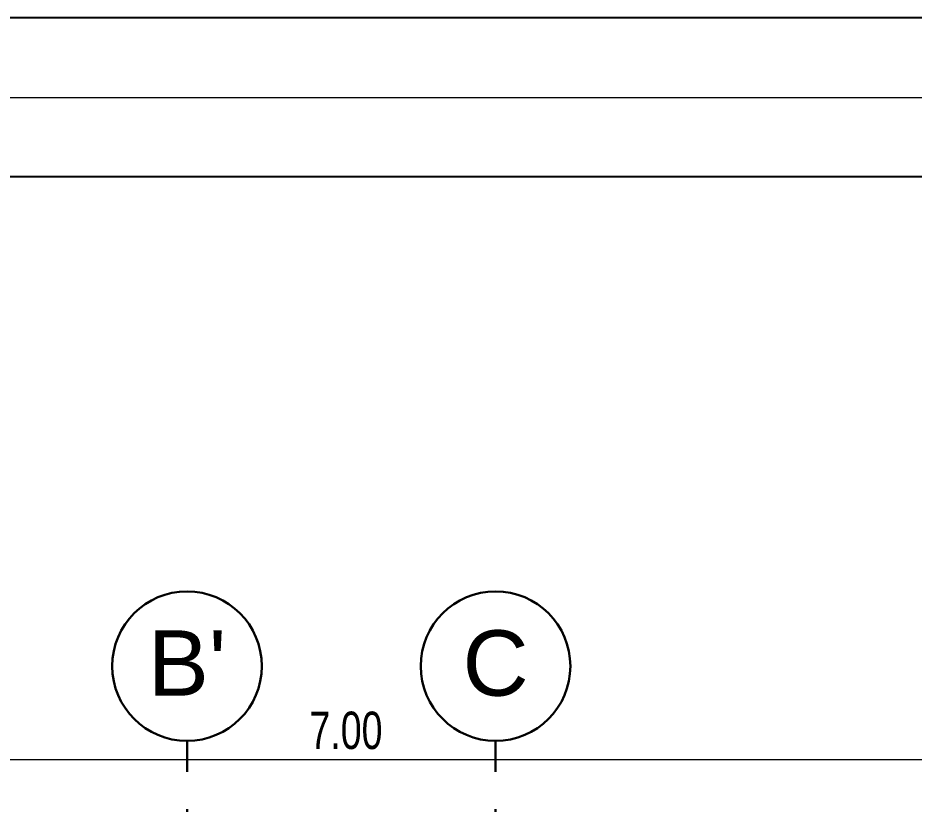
# Model space of a CAD drawing. Header units: millimetres. Extents: x 10610 to 10705, y -16613.7 to -16584.2.
# Drawn here: x 10617.538 to 10619.935, y -16586.313 to -16584.209 of the extents above; entities that cross this region are included whole.
import ezdxf
from ezdxf.enums import TextEntityAlignment as Align

# ---------------------------------------------------------------- set-up
doc = ezdxf.new("R2010")
doc.units = ezdxf.units.MM
doc.linetypes.add('Punto & Rayas', pattern=[0.335139, 0.15875, -0.088194, 0, -0.088194])
doc.layers.add('Nuevo_Estructura - Forjados', color=7, linetype='Continuous')
doc.layers.add('Nuevo_Estructura - Forjados_Pluma_Nº__209', color=7, linetype='Continuous', lineweight=30, true_color=0x3e4f7b)
doc.layers.add('Nuevo_Estructura - Forjados_Pluma_Nº__219', color=7, linetype='Continuous', lineweight=13, true_color=0x404b6a)
doc.layers.add('P6', color=255, linetype='Continuous', lineweight=20)
doc.styles.add('Estilo_Generado_1', font='arial.ttf')
doc.styles.add('mahico', font='GOTHIC.TTF', dxfattribs={"width": 0.75})
doc.dimstyles.new('Copia de 50 P', dxfattribs={"dimtxt": 0.1, "dimasz": 0.01, "dimexe": 0.065, "dimexo": 0.0625, "dimgap": 0.025, "dimtad": 1, "dimtih": 1, "dimtoh": 1, "dimzin": 0, "dimdsep": 46, "dimtxsty": 'mahico', "dimblk": 'pa cotas', "dimcen": 0.09, "dimdle": 0.3, "dimclrd": 256, "dimclre": 256, "dimclrt": 256, "dimadec": 0, "dimazin": 0, "dimtfac": 1, "dimtofl": 0, "dimtmove": 0, "dimatfit": 3, "dimfxl": 0.15, "dimfxlon": 1, "dimtolj": 1, "dimtzin": 0, "dimlwd": 5, "dimlwe": 5, "dimarcsym": 0})

# ---------------------------------------------------------------- blocks, each defined once
blk = doc.blocks.new('HTRHTRHTR')
for p, q in [((4244.528, 437.54), (3391.875, 437.54)), ((4235.834, 428.847), (3400.569, 428.847))]:
    blk.add_line(p, q)
at = {"layer": 'P6', "color": 7}
blk.add_line((3396.222, 433.193), (4240.181, 433.193), dxfattribs=at)
blk = doc.blocks.new('Marcador de red estándar')
at = {"layer": 'Nuevo_Estructura - Forjados_Pluma_Nº__209', "color": 167, "linetype": 'Punto & Rayas', "lineweight": 30, "true_color": 0x3e4f7b}
blk.add_line((9.9, 0), (10.9, 0), dxfattribs=at)
at = {"layer": 'Nuevo_Estructura - Forjados_Pluma_Nº__209', "color": 167, "linetype": 'Continuous', "lineweight": 30, "true_color": 0x3e4f7b}
blk.add_circle((11.1, 0), 0.2, dxfattribs=at)
at = {"layer": 'Nuevo_Estructura - Forjados_Pluma_Nº__219', "color": 167, "lineweight": 13, "true_color": 0x404b6a, "style": 'Estilo_Generado_1'}
for tag, p in [('AC_MarkerText_1_0', (-10.9725, -0.04)), ('AC_MarkerText_1_1', (11.2275, -0.04))]:
    blk.add_attdef(tag, text='', height=0.175, rotation=270, dxfattribs=at).set_placement(p, align=Align.TOP_CENTER)
blk = doc.blocks.new('pa cotas')
h = blk.add_hatch(color=256)
h.paths.add_polyline_path([(2.38, 3.09), (-3.09, -2.38), (-2.38, -3.09)])
h.paths.add_polyline_path([(3.09, 2.38), (2.38, 3.09), (-2.38, -3.09)])
blk.add_line((-2.38, -3.09), (2.38, 3.09))
blk.add_lwpolyline([(3.09, 2.38), (2.38, 3.09), (-3.09, -2.38), (-2.38, -3.09)], close=True)
blk = doc.blocks.new('*D676')
at = {"lineweight": 5, "transparency": 16777216}
for p, q in [((10600.4527, -16551.4931), (10600.4527, -16551.2781)), ((10607.4527, -16551.3431), (10607.4527, -16551.2781)), ((10600.4627, -16551.3431), (10607.4427, -16551.3431))]:
    blk.add_line(p, q, dxfattribs=at)
at = {"layer": 'Defpoints', "color": 0, "transparency": 16777216}
for p in [(10607.4527, -16551.3431), (10607.4527, -16551.3431), (10600.4527, -16552.2431)]:
    blk.add_point(p, dxfattribs=at)
at = {"lineweight": 5, "transparency": 16777216, "xscale": 0.01, "yscale": 0.01, "zscale": 0.01, "rotation": 180}
blk.add_blockref('pa cotas', (10600.4527, -16551.3431), dxfattribs=at)
at = {"lineweight": 5, "transparency": 16777216, "xscale": 0.01, "yscale": 0.01, "zscale": 0.01}
blk.add_blockref('pa cotas', (10607.4527, -16551.3431), dxfattribs=at)
at = {"transparency": 16777216, "insert": (10603.9527, -16551.2656), "char_height": 0.1, "attachment_point": 5, "style": 'mahico'}
blk.add_mtext('\\A1;7.00', dxfattribs=at)
blk = doc.blocks.new('fdvfvfdvdf')
at = {"layer": 'Nuevo_Estructura - Forjados', "color": 8, "linetype": 'Continuous', "lineweight": 15}
ref = blk.add_blockref('Marcador de red estándar', (10603.5277, -16562.1931), dxfattribs=dict(at, rotation=90))
ref.add_attrib('AC_MarkerText_1_1', "B'", dxfattribs={"layer": 'Nuevo_Estructura - Forjados_Pluma_Nº__219', "color": 167, "lineweight": 13, "true_color": 0x404b6a, "height": 0.175, "style": 'Estilo_Generado_1'}).set_placement((10603.5277, -16550.9973), align=Align.TOP_CENTER)
ref = blk.add_blockref('Marcador de red estándar', (10604.3527, -16562.1931), dxfattribs=dict(at, rotation=90))
ref.add_attrib('AC_MarkerText_1_1', 'C', dxfattribs={"layer": 'Nuevo_Estructura - Forjados_Pluma_Nº__219', "color": 167, "lineweight": 13, "true_color": 0x404b6a, "height": 0.175, "style": 'Estilo_Generado_1'}).set_placement((10604.3527, -16550.9973), align=Align.TOP_CENTER)
dim = blk.add_linear_dim(base=(10607.4527, -16551.3431), p1=(10600.4527, -16552.2431), p2=(10607.4527, -16551.3431), dimstyle='Copia de 50 P')
dim.commit()
dim.dimension.update_dxf_attribs({"geometry": '*D676', "text_midpoint": (10603.9527, -16551.2656)})

msp = doc.modelspace()

# ---------------------------------------------------------------- block references
at = {"color": 251, "lineweight": 60, "xscale": 0.04888415461454044, "yscale": 0.04888415461454044, "zscale": 0.04888415461454044}
msp.add_blockref('HTRHTRHTR', (10447.0777, -16605.5979), dxfattribs=at)
msp.add_blockref('fdvfvfdvdf', (14.4628, -34.8504))

doc.saveas('drawing.dxf')
